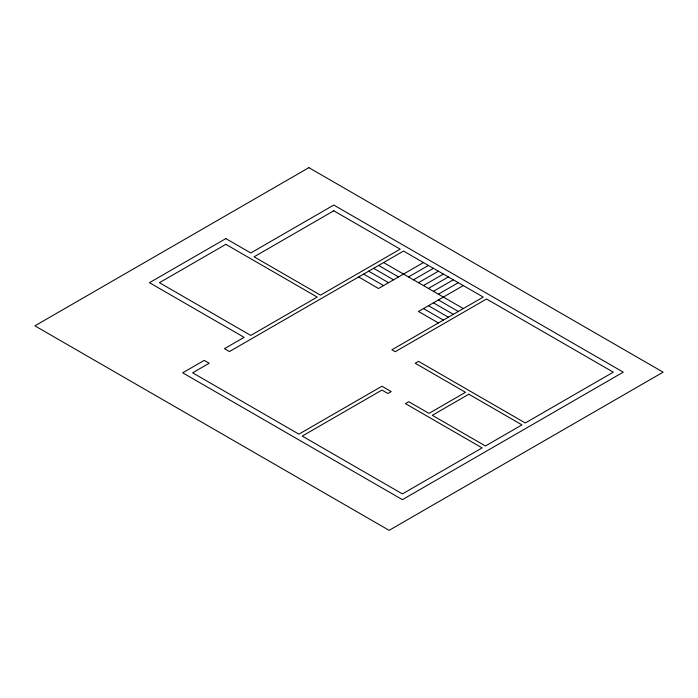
<?xml version="1.0" encoding="UTF-8"?>
<svg xmlns="http://www.w3.org/2000/svg" width="698" height="698" viewBox="0 0 698 698"><rect width="100%" height="100%" fill="white"/><g stroke="black" fill="none" stroke-linecap="round" stroke-linejoin="round"><path stroke-width="1.05" d="M423.442 262.561L378.473 288.527L358.685 276.94M408.496 276.94L428.424 265.441M413.478 279.819L433.406 268.311M418.46 282.69L438.388 271.19M423.442 285.569L443.37 274.07M428.424 288.449L448.352 276.94M433.406 291.319L453.334 279.819M438.388 294.198L458.316 282.69M463.298 285.569L418.46 311.456L438.388 322.956M383.595 262.561L463.298 308.577M378.613 265.441L398.541 276.94M438.388 299.948L458.316 311.456M373.631 268.311L393.559 279.819M433.406 302.827L453.334 314.327M368.649 271.19L388.577 282.69M428.424 305.698L448.352 317.206M363.667 274.07L383.595 285.569M423.442 308.577L443.37 320.077M308.874 167.66L34.9 325.835L389.126 530.34L663.1 372.165L308.874 167.66M225.847 238.594L149.468 282.69L244.117 337.335L224.459 348.686L229.441 351.556L403.514 251.062L483.217 297.078L391.892 349.803L395.216 351.713L486.541 298.988L613.289 372.165L525.28 422.979L418.53 361.346L415.214 363.257L465.505 392.302L428.982 413.391L408.74 401.708L405.425 403.627L482.109 447.898L402.414 493.914L302.234 436.076L381.928 390.06L387.887 393.498L391.203 391.578L381.928 386.23L298.91 434.156L192.639 372.811L209.208 363.239L204.226 360.369L182.675 372.811L402.414 499.663L623.253 372.165L333.784 205.046L250.756 252.973L225.847 238.594M225.847 244.344L159.432 282.69L250.756 335.415L317.171 297.078L225.847 244.344M333.784 210.796L254.081 256.812L320.495 295.158L400.198 249.142L333.784 210.796M468.829 394.213L432.298 415.31L485.433 445.987L521.964 424.89L468.829 394.213"/></g></svg>
